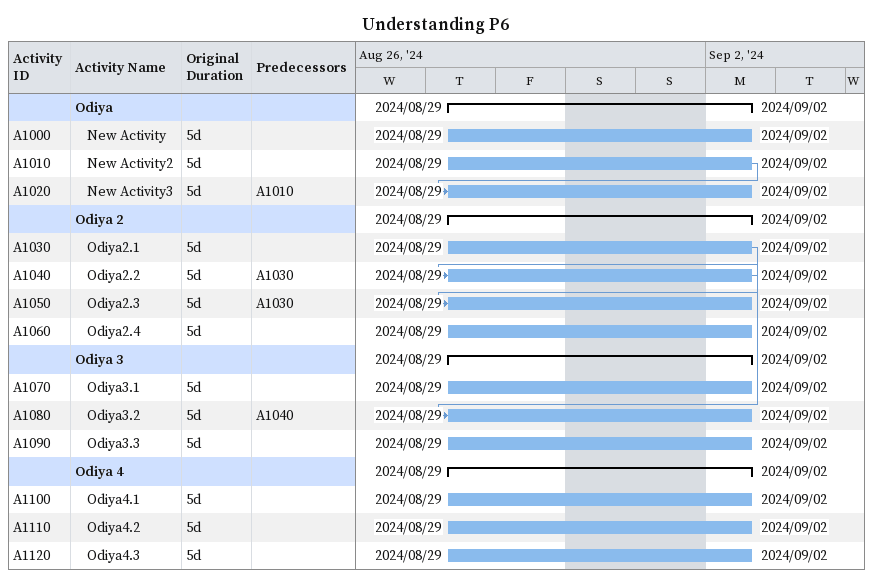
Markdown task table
Understanding P6

| ID | Level | Task | Original duration | Start | Finish | Predecessors |
|---|---|---|---|---|---|---|
|  | 1 | **Odiya** |  | 2024-08-29 | 2024-09-02 |  |
| A1000 | 2 | New Activity | 5d | 2024-08-29 | 2024-09-02 |  |
| A1010 | 2 | New Activity2 | 5d | 2024-08-29 | 2024-09-02 |  |
| A1020 | 2 | New Activity3 | 5d | 2024-08-29 | 2024-09-02 | A1010 |
|  | 1 | **Odiya 2** |  | 2024-08-29 | 2024-09-02 |  |
| A1030 | 2 | Odiya2.1 | 5d | 2024-08-29 | 2024-09-02 |  |
| A1040 | 2 | Odiya2.2 | 5d | 2024-08-29 | 2024-09-02 | A1030 |
| A1050 | 2 | Odiya2.3 | 5d | 2024-08-29 | 2024-09-02 | A1030 |
| A1060 | 2 | Odiya2.4 | 5d | 2024-08-29 | 2024-09-02 |  |
|  | 1 | **Odiya 3** |  | 2024-08-29 | 2024-09-02 |  |
| A1070 | 2 | Odiya3.1 | 5d | 2024-08-29 | 2024-09-02 |  |
| A1080 | 2 | Odiya3.2 | 5d | 2024-08-29 | 2024-09-02 | A1040 |
| A1090 | 2 | Odiya3.3 | 5d | 2024-08-29 | 2024-09-02 |  |
|  | 1 | **Odiya 4** |  | 2024-08-29 | 2024-09-02 |  |
| A1100 | 2 | Odiya4.1 | 5d | 2024-08-29 | 2024-09-02 |  |
| A1110 | 2 | Odiya4.2 | 5d | 2024-08-29 | 2024-09-02 |  |
| A1120 | 2 | Odiya4.3 | 5d | 2024-08-29 | 2024-09-02 |  |
